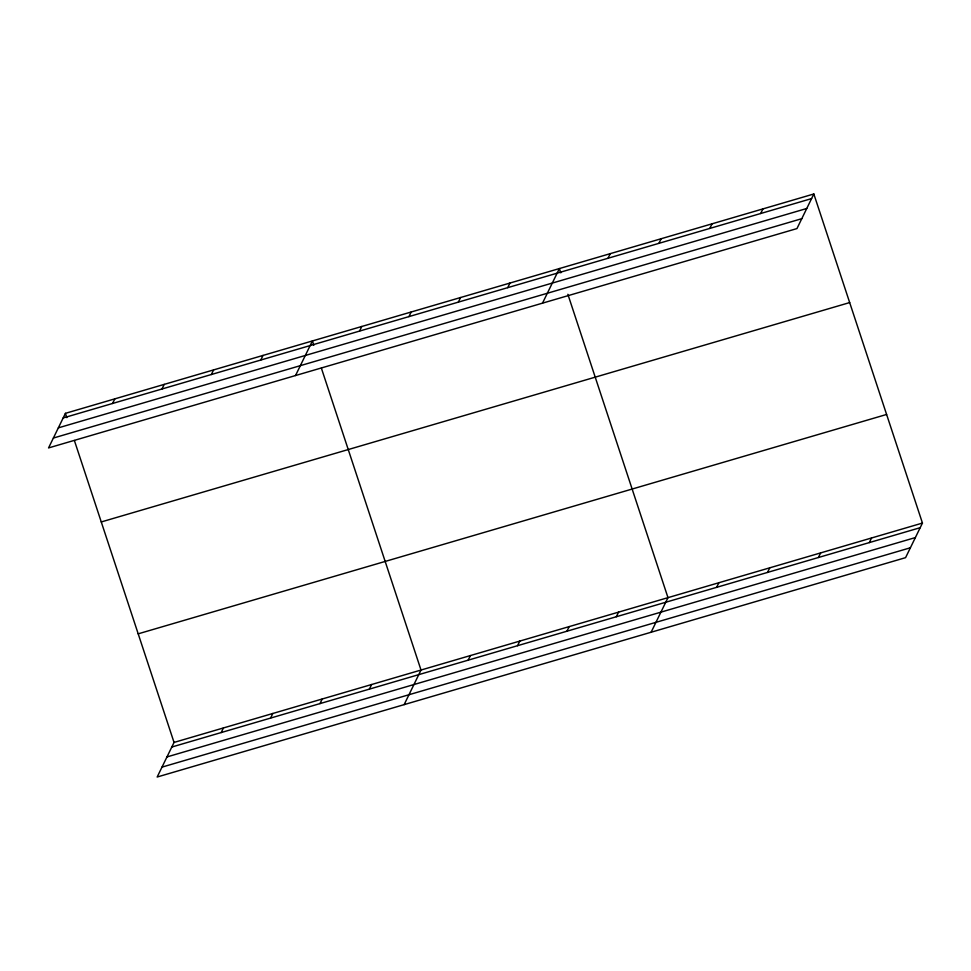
<?xml version="1.0" encoding="UTF-8"?>
<svg xmlns="http://www.w3.org/2000/svg" width="971" height="971" viewBox="0 0 971 971"><rect width="100%" height="100%" fill="white"/><g stroke="black" fill="none" stroke-linecap="round" stroke-linejoin="round"><path stroke-width="1.46" d="M65.421 413.343L48.55 447.934L796.96 228.573L813.832 193.982L65.421 413.343L66.841 417.639M112.563 403.487L114.821 398.875M161.963 389.007L164.208 384.395M211.362 374.527L213.608 369.915M260.75 360.047L263.007 355.435M295.524 375.546L312.395 340.955L313.815 345.239M359.549 331.087L361.795 326.474M74.379 440.494L174.04 742.427L157.168 777.018L905.579 557.657L922.45 523.066L813.832 193.982M408.937 316.619L411.194 311.994M221.182 732.559L223.427 727.947M458.336 302.139L460.582 297.527M270.581 718.079L272.827 713.467M507.736 287.659L509.981 283.047M319.969 703.611L322.226 698.999M542.498 303.158L559.381 268.566L560.789 272.851M369.368 689.131L371.614 684.519M608.016 258.262L610.261 253.649M404.142 704.63L421.013 670.039L321.365 368.106M658.908 243.345L661.154 238.732M468.156 660.171L470.413 655.559M709.801 228.428L712.046 223.816M517.555 645.691L519.801 641.078M760.694 213.511L762.939 208.899M566.943 631.211L569.2 626.598M616.342 616.731L618.588 612.118M651.116 632.242L667.987 597.651L567.865 294.286M716.634 587.346L718.88 582.734M767.527 572.429L769.772 567.817M818.419 557.512L820.665 552.9M869.312 542.595L871.557 537.983M63.176 417.955L811.586 198.594M58.345 427.859L806.755 208.486M53.381 438.042L801.791 218.681M101.263 521.949L849.674 302.576M138.198 633.832L886.608 414.459M174.04 742.427L922.45 523.066M171.782 747.039L920.205 527.678M166.963 756.931L915.374 537.57M161.987 767.126L910.41 547.765"/></g></svg>
